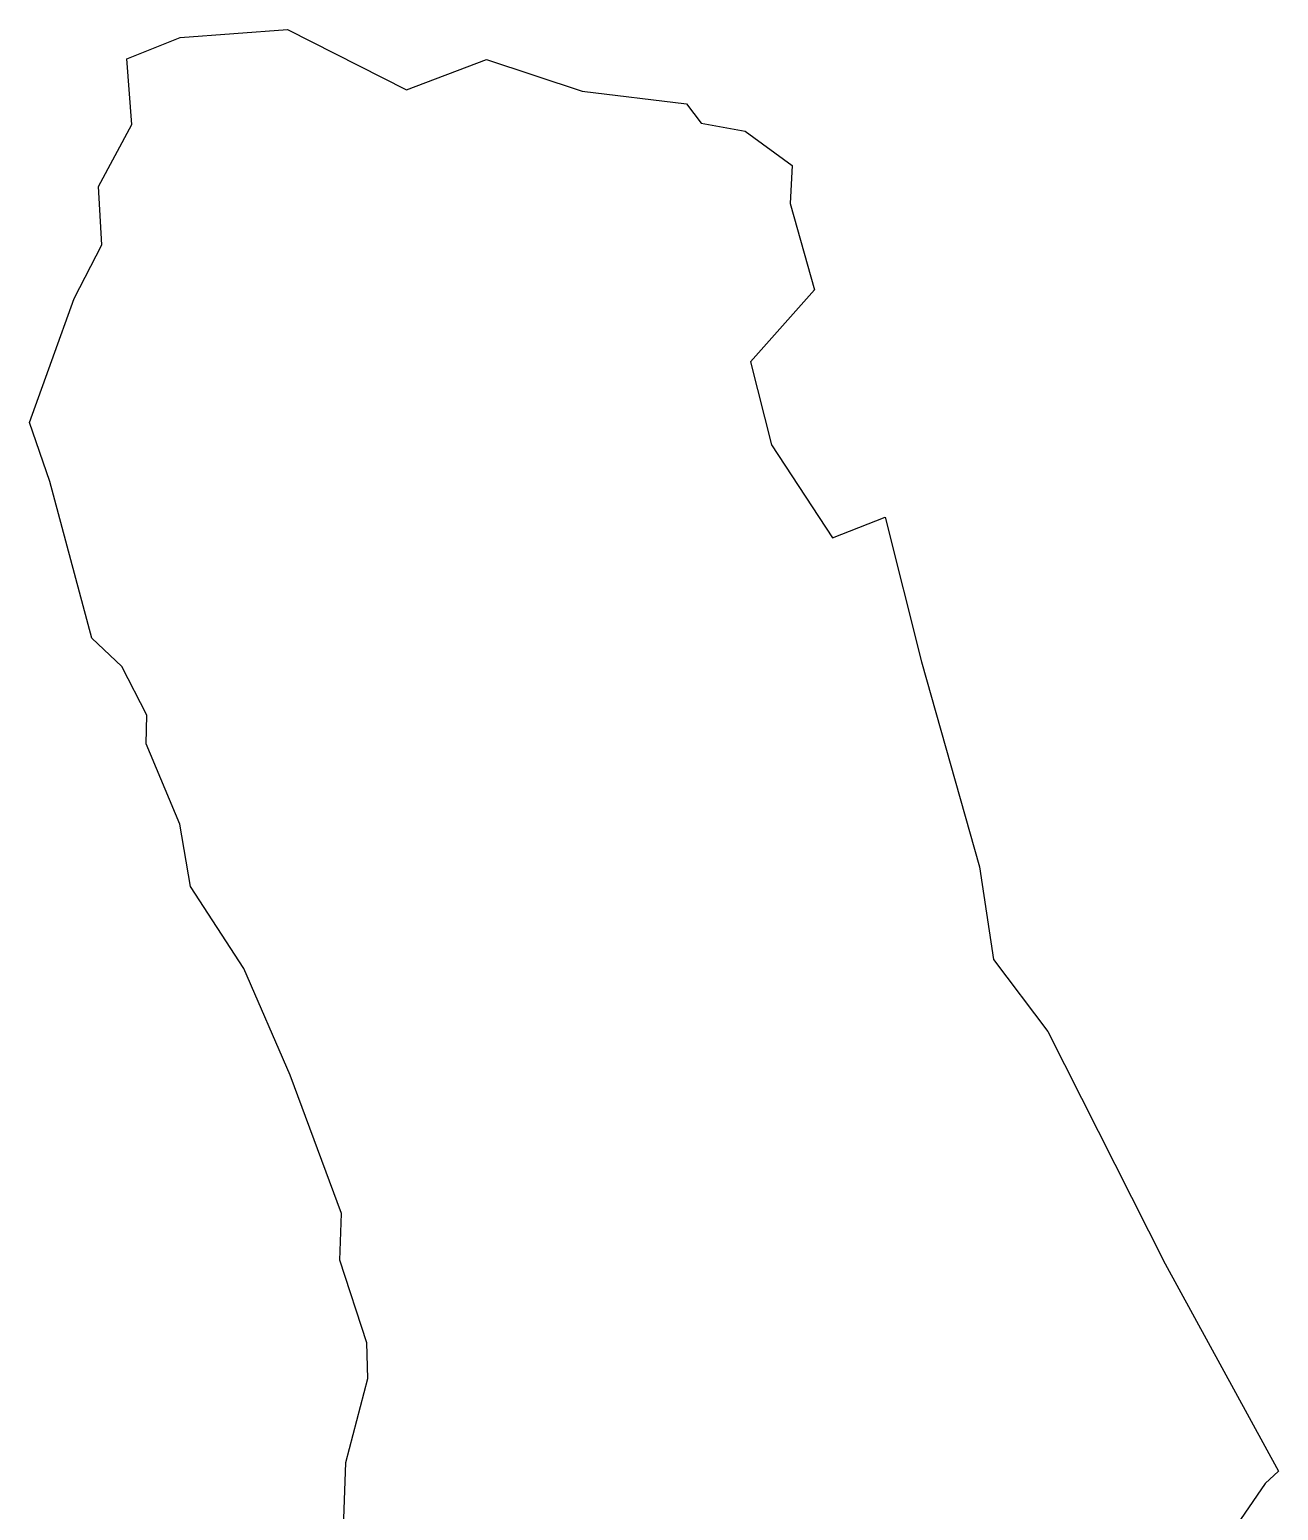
# Model space of a CAD drawing. Header units: metres. Extents: x 341425 to 343917, y 1761979 to 1765495.
# Drawn here: x 341985 to 343440, y 1763770 to 1765495 of the extents above; entities that cross this region are included whole.
import ezdxf

# ---------------------------------------------------------------- set-up
doc = ezdxf.new("R2010")
doc.units = ezdxf.units.M
doc.layers.add('village', color=3, linetype='Continuous')

msp = doc.modelspace()

# ---------------------------------------------------------------- linework, layer by layer
at = {"color": 3}
msp.add_line((342750.7, 1765408.5), (342767.7, 1765386.1), dxfattribs=at)
at = {"layer": 'village', "color": 3}
for p, q in [((342098.4, 1765460.9), (342160.6, 1765485.7)), ((342160.6, 1765485.7), (342285.5, 1765495.1)), ((342285.5, 1765495.1), (342424.1, 1765425)), ((342104.3, 1765384.4), (342098.4, 1765460.9)), ((342424.1, 1765425), (342517.4, 1765460.2)), ((342517.4, 1765460.2), (342628.9, 1765423.4)), ((342628.9, 1765423.4), (342750.7, 1765408.5)), ((342065.2, 1765312.2), (342104.3, 1765384.4)), ((342767.7, 1765386.1), (342819, 1765376.8)), ((342819, 1765376.8), (342873.5, 1765336.8)), ((342873.5, 1765336.8), (342871.2, 1765292.6)), ((342069.4, 1765244.4), (342065.2, 1765312.2)), ((342871.2, 1765292.6), (342899.9, 1765191.9)), ((342037.1, 1765181.6), (342069.4, 1765244.4)), ((342899.9, 1765191.9), (342825.3, 1765108)), ((341985.1, 1765037.2), (342037.1, 1765181.6)), ((342825.3, 1765108), (342849.7, 1765011.2)), ((342008.7, 1764968.5), (341985.1, 1765037.2)), ((342849.7, 1765011.2), (342920.6, 1764903)), ((342057.5, 1764786.2), (342008.7, 1764968.5)), ((342920.6, 1764903), (342982, 1764927.1)), ((342982, 1764927.1), (343024.4, 1764758.3)), ((342092.4, 1764753.1), (342057.5, 1764786.2)), ((343024.4, 1764758.3), (343091.8, 1764519.5)), ((342121.8, 1764696.3), (342092.4, 1764753.1)), ((342121, 1764662.9), (342121.8, 1764696.3)), ((342160.3, 1764569.4), (342121, 1764662.9)), ((342172.4, 1764496.9), (342160.3, 1764569.4)), ((343091.8, 1764519.5), (343108.1, 1764411.6)), ((342234.9, 1764401.1), (342172.4, 1764496.9)), ((343108.1, 1764411.6), (343171.7, 1764327.8)), ((342288.7, 1764276.8), (342234.9, 1764401.1)), ((343171.7, 1764327.8), (343308.3, 1764057.1)), ((342348.5, 1764115.8), (342288.7, 1764276.8)), ((342346.4, 1764061.2), (342348.5, 1764115.8)), ((342378.2, 1763965), (342346.4, 1764061.2)), ((343308.3, 1764057.1), (343440.3, 1763815.6)), ((342379.2, 1763923.4), (342378.2, 1763965)), ((342353.6, 1763825.5), (342379.2, 1763923.4)), ((342350.3, 1763738.4), (342353.6, 1763825.5)), ((343440.3, 1763815.6), (343424.9, 1763801.2)), ((343424.9, 1763801.2), (343174.1, 1763435.8))]:
    msp.add_line(p, q, dxfattribs=at)

doc.saveas('drawing.dxf')
